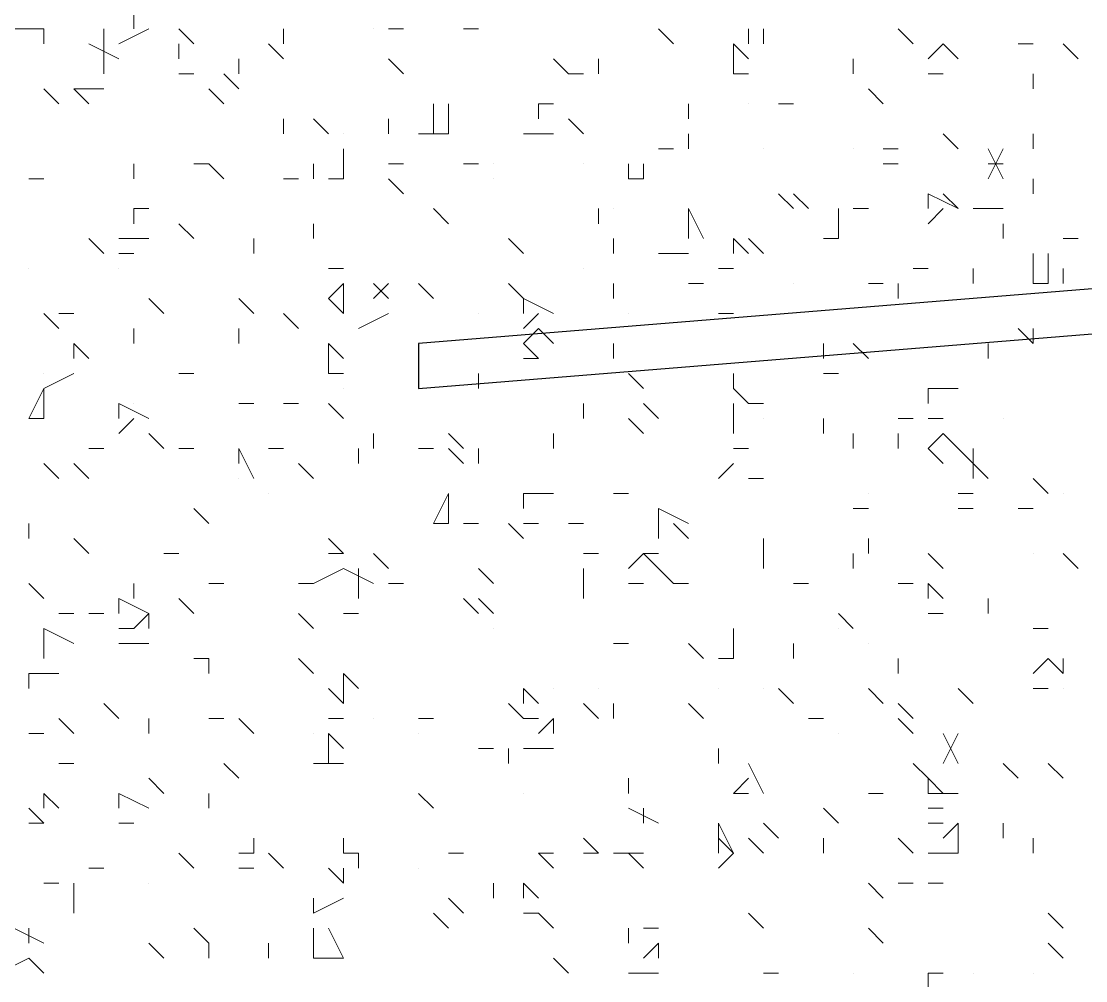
# Model space of a CAD drawing. Header units: millimetres. Extents: x 2928 to 3112, y 1220 to 1280.
# Drawn here: x 3000.4072 to 3000.6438, y 1263.8323 to 1264.0456 of the extents above; entities that cross this region are included whole.
import ezdxf

# ---------------------------------------------------------------- set-up
doc = ezdxf.new("R2010")
doc.units = ezdxf.units.MM

msp = doc.modelspace()

# ---------------------------------------------------------------- linework, layer by layer
at = {"color": 92, "linetype": 'Continuous', "lineweight": 5, "true_color": 0x00b800}
for points in [[(3000.43216, 1264.04728), (3000.43216, 1264.04395), (3000.43216, 1264.04395)], [(3000.40549, 1264.04395), (3000.41216, 1264.04395), (3000.41216, 1264.04395)], [(3000.41216, 1264.04061), (3000.41216, 1264.04395), (3000.41216, 1264.04395)], [(3000.42549, 1264.04061), (3000.42549, 1264.04395), (3000.42549, 1264.04395)], [(3000.42883, 1264.04061), (3000.4355, 1264.04395), (3000.4355, 1264.04395)], [(3000.4455, 1264.04061), (3000.44216, 1264.04395), (3000.44216, 1264.04395)], [(3000.4655, 1264.04061), (3000.4655, 1264.04395), (3000.4655, 1264.04395)], [(3000.48883, 1264.04395), (3000.49216, 1264.04395), (3000.49216, 1264.04395)], [(3000.50883, 1264.04395), (3000.5055, 1264.04395), (3000.5055, 1264.04395)], [(3000.55216, 1264.04061), (3000.54883, 1264.04395), (3000.54883, 1264.04395)], [(3000.56883, 1264.04061), (3000.56883, 1264.04395), (3000.56883, 1264.04395)], [(3000.57216, 1264.04061), (3000.57216, 1264.04395), (3000.57216, 1264.04395)], [(3000.6055, 1264.04061), (3000.60216, 1264.04395), (3000.60216, 1264.04395)], [(3000.42216, 1264.04061), (3000.42883, 1264.03728), (3000.42883, 1264.03728)], [(3000.42549, 1264.04061), (3000.42549, 1264.03395), (3000.42549, 1264.03395)], [(3000.44216, 1264.03728), (3000.44216, 1264.04061), (3000.44216, 1264.04061)], [(3000.4655, 1264.03728), (3000.46216, 1264.04061), (3000.46216, 1264.04061)], [(3000.5655, 1264.04061), (3000.56883, 1264.03728), (3000.56883, 1264.03728)], [(3000.5655, 1264.04061), (3000.5655, 1264.03395), (3000.5655, 1264.03395)], [(3000.61216, 1264.04061), (3000.60883, 1264.03728), (3000.60883, 1264.03728)], [(3000.61216, 1264.04061), (3000.6155, 1264.03728), (3000.6155, 1264.03728)], [(3000.63216, 1264.04061), (3000.62883, 1264.04061), (3000.62883, 1264.04061)], [(3000.64216, 1264.03728), (3000.63883, 1264.04061), (3000.63883, 1264.04061)], [(3000.4555, 1264.03728), (3000.4555, 1264.03395), (3000.4555, 1264.03395)], [(3000.4555, 1264.03728), (3000.4555, 1264.03395), (3000.4555, 1264.03395)], [(3000.49216, 1264.03395), (3000.48883, 1264.03728), (3000.48883, 1264.03728)], [(3000.52883, 1264.03395), (3000.5255, 1264.03728), (3000.5255, 1264.03728)], [(3000.5355, 1264.03395), (3000.5355, 1264.03728), (3000.5355, 1264.03728)], [(3000.59216, 1264.03395), (3000.59216, 1264.03728), (3000.59216, 1264.03728)], [(3000.4455, 1264.03395), (3000.44216, 1264.03395), (3000.44216, 1264.03395)], [(3000.45216, 1264.03395), (3000.4555, 1264.03061), (3000.4555, 1264.03061)], [(3000.53216, 1264.03395), (3000.52883, 1264.03395), (3000.52883, 1264.03395)], [(3000.5655, 1264.03395), (3000.56883, 1264.03395), (3000.56883, 1264.03395)], [(3000.60883, 1264.03395), (3000.61216, 1264.03395), (3000.61216, 1264.03395)], [(3000.63216, 1264.03061), (3000.63216, 1264.03395), (3000.63216, 1264.03395)], [(3000.41549, 1264.02728), (3000.41216, 1264.03061), (3000.41216, 1264.03061)], [(3000.41883, 1264.03061), (3000.42549, 1264.03061), (3000.42549, 1264.03061)], [(3000.42216, 1264.02728), (3000.41883, 1264.03061), (3000.41883, 1264.03061)], [(3000.45216, 1264.02728), (3000.44883, 1264.03061), (3000.44883, 1264.03061)], [(3000.59883, 1264.02728), (3000.5955, 1264.03061), (3000.5955, 1264.03061)], [(3000.49883, 1264.02728), (3000.49883, 1264.02061), (3000.49883, 1264.02061)], [(3000.50216, 1264.02728), (3000.50216, 1264.02061), (3000.50216, 1264.02061)], [(3000.52216, 1264.02728), (3000.5255, 1264.02728), (3000.5255, 1264.02728)], [(3000.52216, 1264.02728), (3000.52216, 1264.02395), (3000.52216, 1264.02395)], [(3000.5555, 1264.02395), (3000.5555, 1264.02728), (3000.5555, 1264.02728)], [(3000.57883, 1264.02728), (3000.5755, 1264.02728), (3000.5755, 1264.02728)], [(3000.4655, 1264.02061), (3000.4655, 1264.02395), (3000.4655, 1264.02395)], [(3000.4755, 1264.02061), (3000.47216, 1264.02395), (3000.47216, 1264.02395)], [(3000.48883, 1264.02061), (3000.48883, 1264.02395), (3000.48883, 1264.02395)], [(3000.53216, 1264.02061), (3000.52883, 1264.02395), (3000.52883, 1264.02395)], [(3000.4955, 1264.02061), (3000.50216, 1264.02061), (3000.50216, 1264.02061)], [(3000.51883, 1264.02061), (3000.5255, 1264.02061), (3000.5255, 1264.02061)], [(3000.5555, 1264.01728), (3000.5555, 1264.02061), (3000.5555, 1264.02061)], [(3000.6155, 1264.01728), (3000.61216, 1264.02061), (3000.61216, 1264.02061)], [(3000.63216, 1264.01728), (3000.63216, 1264.02061), (3000.63216, 1264.02061)], [(3000.47883, 1264.01728), (3000.47883, 1264.01395), (3000.47883, 1264.01395)], [(3000.47883, 1264.01728), (3000.47883, 1264.01061), (3000.47883, 1264.01061)], [(3000.55216, 1264.01728), (3000.54883, 1264.01728), (3000.54883, 1264.01728)], [(3000.60216, 1264.01728), (3000.59883, 1264.01728), (3000.59883, 1264.01728)], [(3000.62216, 1264.01728), (3000.6255, 1264.01061), (3000.6255, 1264.01061)], [(3000.6255, 1264.01728), (3000.62216, 1264.01061), (3000.62216, 1264.01061)], [(3000.43216, 1264.01061), (3000.43216, 1264.01395), (3000.43216, 1264.01395)], [(3000.44883, 1264.01395), (3000.4455, 1264.01395), (3000.4455, 1264.01395)], [(3000.45216, 1264.01061), (3000.44883, 1264.01395), (3000.44883, 1264.01395)], [(3000.47216, 1264.01061), (3000.47216, 1264.01395), (3000.47216, 1264.01395)], [(3000.49216, 1264.01395), (3000.48883, 1264.01395), (3000.48883, 1264.01395)], [(3000.50883, 1264.01395), (3000.5055, 1264.01395), (3000.5055, 1264.01395)], [(3000.54216, 1264.01395), (3000.54216, 1264.01061), (3000.54216, 1264.01061)], [(3000.5455, 1264.01395), (3000.5455, 1264.01061), (3000.5455, 1264.01061)], [(3000.60216, 1264.01395), (3000.59883, 1264.01395), (3000.59883, 1264.01395)], [(3000.6255, 1264.01395), (3000.62216, 1264.01395), (3000.62216, 1264.01395)], [(3000.41216, 1264.01061), (3000.40883, 1264.01061), (3000.40883, 1264.01061)], [(3000.46883, 1264.01061), (3000.4655, 1264.01061), (3000.4655, 1264.01061)], [(3000.4755, 1264.01061), (3000.47883, 1264.01061), (3000.47883, 1264.01061)], [(3000.49216, 1264.00728), (3000.48883, 1264.01061), (3000.48883, 1264.01061)], [(3000.54216, 1264.01061), (3000.5455, 1264.01061), (3000.5455, 1264.01061)], [(3000.63216, 1264.00728), (3000.63216, 1264.01061), (3000.63216, 1264.01061)], [(3000.57883, 1264.00395), (3000.5755, 1264.00728), (3000.5755, 1264.00728)], [(3000.58216, 1264.00395), (3000.57883, 1264.00728), (3000.57883, 1264.00728)], [(3000.60883, 1264.00728), (3000.6155, 1264.00395), (3000.6155, 1264.00395)], [(3000.60883, 1264.00728), (3000.60883, 1264.00395), (3000.60883, 1264.00395)], [(3000.6155, 1264.00395), (3000.61216, 1264.00728), (3000.61216, 1264.00728)], [(3000.43216, 1264.00395), (3000.4355, 1264.00395), (3000.4355, 1264.00395)], [(3000.43216, 1264.00395), (3000.43216, 1264.00061), (3000.43216, 1264.00061)], [(3000.50216, 1264.00061), (3000.49883, 1264.00395), (3000.49883, 1264.00395)], [(3000.5355, 1264.00061), (3000.5355, 1264.00395), (3000.5355, 1264.00395)], [(3000.5555, 1264.00395), (3000.55883, 1263.99728), (3000.55883, 1263.99728)], [(3000.5555, 1264.00395), (3000.5555, 1263.99728), (3000.5555, 1263.99728)], [(3000.58883, 1264.00395), (3000.58883, 1263.99728), (3000.58883, 1263.99728)], [(3000.58883, 1264.00395), (3000.58883, 1263.99728), (3000.58883, 1263.99728)], [(3000.5955, 1264.00395), (3000.59216, 1264.00395), (3000.59216, 1264.00395)], [(3000.60883, 1264.00061), (3000.61216, 1264.00395), (3000.61216, 1264.00395)], [(3000.61883, 1264.00395), (3000.6255, 1264.00395), (3000.6255, 1264.00395)], [(3000.4455, 1263.99728), (3000.44216, 1264.00061), (3000.44216, 1264.00061)], [(3000.47216, 1263.99728), (3000.47216, 1264.00061), (3000.47216, 1264.00061)], [(3000.6255, 1263.99728), (3000.6255, 1264.00061), (3000.6255, 1264.00061)], [(3000.42549, 1263.99395), (3000.42216, 1263.99728), (3000.42216, 1263.99728)], [(3000.42883, 1263.99728), (3000.4355, 1263.99728), (3000.4355, 1263.99728)], [(3000.43216, 1263.99728), (3000.42883, 1263.99728), (3000.42883, 1263.99728)], [(3000.43216, 1263.99728), (3000.4355, 1263.99728), (3000.4355, 1263.99728)], [(3000.45883, 1263.99395), (3000.45883, 1263.99728), (3000.45883, 1263.99728)], [(3000.51883, 1263.99395), (3000.5155, 1263.99728), (3000.5155, 1263.99728)], [(3000.53883, 1263.99395), (3000.53883, 1263.99728), (3000.53883, 1263.99728)], [(3000.5655, 1263.99728), (3000.56883, 1263.99395), (3000.56883, 1263.99395)], [(3000.5655, 1263.99728), (3000.5655, 1263.99395), (3000.5655, 1263.99395)], [(3000.57216, 1263.99395), (3000.56883, 1263.99728), (3000.56883, 1263.99728)], [(3000.5855, 1263.99728), (3000.58883, 1263.99728), (3000.58883, 1263.99728)], [(3000.64216, 1263.99728), (3000.63883, 1263.99728), (3000.63883, 1263.99728)], [(3000.42883, 1263.99395), (3000.43216, 1263.99395), (3000.43216, 1263.99395)], [(3000.54883, 1263.99395), (3000.5555, 1263.99395), (3000.5555, 1263.99395)], [(3000.63216, 1263.99395), (3000.63216, 1263.98728), (3000.63216, 1263.98728)], [(3000.6355, 1263.99395), (3000.6355, 1263.98728), (3000.6355, 1263.98728)], [(3000.47883, 1263.99061), (3000.4755, 1263.99061), (3000.4755, 1263.99061)], [(3000.5655, 1263.99061), (3000.56216, 1263.99061), (3000.56216, 1263.99061)], [(3000.60883, 1263.99061), (3000.6055, 1263.99061), (3000.6055, 1263.99061)], [(3000.61883, 1263.98728), (3000.61883, 1263.99061), (3000.61883, 1263.99061)], [(3000.63883, 1263.98728), (3000.63883, 1263.99061), (3000.63883, 1263.99061)], [(3000.47883, 1263.98728), (3000.4755, 1263.98395), (3000.4755, 1263.98395)], [(3000.47883, 1263.98728), (3000.47883, 1263.98395), (3000.47883, 1263.98395)], [(3000.4855, 1263.98728), (3000.48883, 1263.98395), (3000.48883, 1263.98395)], [(3000.48883, 1263.98728), (3000.4855, 1263.98395), (3000.4855, 1263.98395)], [(3000.48883, 1263.98395), (3000.4855, 1263.98728), (3000.4855, 1263.98728)], [(3000.49883, 1263.98395), (3000.4955, 1263.98728), (3000.4955, 1263.98728)], [(3000.51883, 1263.98395), (3000.5155, 1263.98728), (3000.5155, 1263.98728)], [(3000.53883, 1263.98395), (3000.53883, 1263.98728), (3000.53883, 1263.98728)], [(3000.55883, 1263.98728), (3000.5555, 1263.98728), (3000.5555, 1263.98728)], [(3000.59883, 1263.98728), (3000.5955, 1263.98728), (3000.5955, 1263.98728)], [(3000.60216, 1263.98395), (3000.60216, 1263.98728), (3000.60216, 1263.98728)], [(3000.63216, 1263.98728), (3000.6355, 1263.98728), (3000.6355, 1263.98728)], [(3000.43883, 1263.98061), (3000.4355, 1263.98395), (3000.4355, 1263.98395)], [(3000.45883, 1263.98061), (3000.4555, 1263.98395), (3000.4555, 1263.98395)], [(3000.4755, 1263.98395), (3000.47883, 1263.98061), (3000.47883, 1263.98061)], [(3000.47883, 1263.98061), (3000.47883, 1263.98395), (3000.47883, 1263.98395)], [(3000.51883, 1263.98395), (3000.5255, 1263.98061), (3000.5255, 1263.98061)], [(3000.51883, 1263.98395), (3000.51883, 1263.98061), (3000.51883, 1263.98061)], [(3000.41549, 1263.97728), (3000.41216, 1263.98061), (3000.41216, 1263.98061)], [(3000.41883, 1263.98061), (3000.41549, 1263.98061), (3000.41549, 1263.98061)], [(3000.46883, 1263.97728), (3000.4655, 1263.98061), (3000.4655, 1263.98061)], [(3000.48216, 1263.97728), (3000.48883, 1263.98061), (3000.48883, 1263.98061)], [(3000.51883, 1263.97728), (3000.52216, 1263.98061), (3000.52216, 1263.98061)], [(3000.5655, 1263.98061), (3000.56216, 1263.98061), (3000.56216, 1263.98061)], [(3000.43216, 1263.97395), (3000.43216, 1263.97728), (3000.43216, 1263.97728)], [(3000.4555, 1263.97395), (3000.4555, 1263.97728), (3000.4555, 1263.97728)], [(3000.52216, 1263.97728), (3000.51883, 1263.97395), (3000.51883, 1263.97395)], [(3000.52216, 1263.97728), (3000.5255, 1263.97395), (3000.5255, 1263.97395)], [(3000.63216, 1263.97395), (3000.62883, 1263.97728), (3000.62883, 1263.97728)], [(3000.63216, 1263.97395), (3000.63216, 1263.97728), (3000.63216, 1263.97728)], [(3000.41883, 1263.97395), (3000.42216, 1263.97061), (3000.42216, 1263.97061)], [(3000.41883, 1263.97395), (3000.41883, 1263.97061), (3000.41883, 1263.97061)], [(3000.4755, 1263.97395), (3000.47883, 1263.97061), (3000.47883, 1263.97061)], [(3000.4755, 1263.97395), (3000.4755, 1263.96728), (3000.4755, 1263.96728)], [(3000.52216, 1263.97061), (3000.51883, 1263.97395), (3000.51883, 1263.97395)], [(3000.53883, 1263.97061), (3000.53883, 1263.97395), (3000.53883, 1263.97395)], [(3000.5855, 1263.97061), (3000.5855, 1263.97395), (3000.5855, 1263.97395)], [(3000.5955, 1263.97061), (3000.59216, 1263.97395), (3000.59216, 1263.97395)], [(3000.62216, 1263.97061), (3000.62216, 1263.97395), (3000.62216, 1263.97395)], [(3000.51883, 1263.97061), (3000.52216, 1263.97061), (3000.52216, 1263.97061)], [(3000.41216, 1263.96395), (3000.41883, 1263.96728), (3000.41883, 1263.96728)], [(3000.4455, 1263.96728), (3000.44216, 1263.96728), (3000.44216, 1263.96728)], [(3000.4755, 1263.96728), (3000.47883, 1263.96728), (3000.47883, 1263.96728)], [(3000.50883, 1263.96395), (3000.50883, 1263.96728), (3000.50883, 1263.96728)], [(3000.5455, 1263.96395), (3000.54216, 1263.96728), (3000.54216, 1263.96728)], [(3000.5655, 1263.96395), (3000.5655, 1263.96728), (3000.5655, 1263.96728)], [(3000.58883, 1263.96728), (3000.5855, 1263.96728), (3000.5855, 1263.96728)], [(3000.41216, 1263.96395), (3000.40883, 1263.95728), (3000.40883, 1263.95728)], [(3000.41216, 1263.96395), (3000.41216, 1263.95728), (3000.41216, 1263.95728)], [(3000.5655, 1263.96395), (3000.56883, 1263.96061), (3000.56883, 1263.96061)], [(3000.60883, 1263.96395), (3000.6155, 1263.96395), (3000.6155, 1263.96395)], [(3000.60883, 1263.96395), (3000.60883, 1263.96061), (3000.60883, 1263.96061)], [(3000.42883, 1263.96061), (3000.4355, 1263.95728), (3000.4355, 1263.95728)], [(3000.42883, 1263.96061), (3000.42883, 1263.95728), (3000.42883, 1263.95728)], [(3000.45883, 1263.96061), (3000.4555, 1263.96061), (3000.4555, 1263.96061)], [(3000.46883, 1263.96061), (3000.4655, 1263.96061), (3000.4655, 1263.96061)], [(3000.47883, 1263.95728), (3000.4755, 1263.96061), (3000.4755, 1263.96061)], [(3000.53216, 1263.95728), (3000.53216, 1263.96061), (3000.53216, 1263.96061)], [(3000.54883, 1263.95728), (3000.5455, 1263.96061), (3000.5455, 1263.96061)], [(3000.5655, 1263.96061), (3000.5655, 1263.95728), (3000.5655, 1263.95728)], [(3000.57216, 1263.96061), (3000.56883, 1263.96061), (3000.56883, 1263.96061)], [(3000.40883, 1263.95728), (3000.41216, 1263.95728), (3000.41216, 1263.95728)], [(3000.42883, 1263.95395), (3000.43216, 1263.95728), (3000.43216, 1263.95728)], [(3000.5455, 1263.95395), (3000.54216, 1263.95728), (3000.54216, 1263.95728)], [(3000.5655, 1263.95395), (3000.5655, 1263.95728), (3000.5655, 1263.95728)], [(3000.5855, 1263.95395), (3000.5855, 1263.95728), (3000.5855, 1263.95728)], [(3000.6055, 1263.95728), (3000.60216, 1263.95728), (3000.60216, 1263.95728)], [(3000.60883, 1263.95728), (3000.61216, 1263.95728), (3000.61216, 1263.95728)], [(3000.43883, 1263.95061), (3000.4355, 1263.95395), (3000.4355, 1263.95395)], [(3000.4855, 1263.95061), (3000.4855, 1263.95395), (3000.4855, 1263.95395)], [(3000.5055, 1263.95061), (3000.50216, 1263.95395), (3000.50216, 1263.95395)], [(3000.5255, 1263.95061), (3000.5255, 1263.95395), (3000.5255, 1263.95395)], [(3000.59216, 1263.95061), (3000.59216, 1263.95395), (3000.59216, 1263.95395)], [(3000.60216, 1263.95061), (3000.60216, 1263.95395), (3000.60216, 1263.95395)], [(3000.61216, 1263.95395), (3000.60883, 1263.95061), (3000.60883, 1263.95061)], [(3000.61216, 1263.95395), (3000.6155, 1263.95061), (3000.6155, 1263.95061)], [(3000.6155, 1263.95061), (3000.61216, 1263.95395), (3000.61216, 1263.95395)], [(3000.42549, 1263.95061), (3000.42216, 1263.95061), (3000.42216, 1263.95061)], [(3000.4455, 1263.95061), (3000.44216, 1263.95061), (3000.44216, 1263.95061)], [(3000.4555, 1263.95061), (3000.45883, 1263.94395), (3000.45883, 1263.94395)], [(3000.4555, 1263.95061), (3000.4555, 1263.94728), (3000.4555, 1263.94728)], [(3000.4655, 1263.95061), (3000.46216, 1263.95061), (3000.46216, 1263.95061)], [(3000.48216, 1263.94728), (3000.48216, 1263.95061), (3000.48216, 1263.95061)], [(3000.49883, 1263.95061), (3000.4955, 1263.95061), (3000.4955, 1263.95061)], [(3000.5055, 1263.94728), (3000.50216, 1263.95061), (3000.50216, 1263.95061)], [(3000.50883, 1263.94728), (3000.50883, 1263.95061), (3000.50883, 1263.95061)], [(3000.5655, 1263.95061), (3000.56883, 1263.95061), (3000.56883, 1263.95061)], [(3000.60883, 1263.95061), (3000.61216, 1263.94728), (3000.61216, 1263.94728)], [(3000.6155, 1263.95061), (3000.62216, 1263.94395), (3000.62216, 1263.94395)], [(3000.61883, 1263.95061), (3000.61883, 1263.94395), (3000.61883, 1263.94395)], [(3000.41549, 1263.94395), (3000.41216, 1263.94728), (3000.41216, 1263.94728)], [(3000.42216, 1263.94395), (3000.41883, 1263.94728), (3000.41883, 1263.94728)], [(3000.47216, 1263.94395), (3000.46883, 1263.94728), (3000.46883, 1263.94728)], [(3000.56216, 1263.94395), (3000.5655, 1263.94728), (3000.5655, 1263.94728)], [(3000.57216, 1263.94395), (3000.56883, 1263.94395), (3000.56883, 1263.94395)], [(3000.6355, 1263.94061), (3000.63216, 1263.94395), (3000.63216, 1263.94395)], [(3000.50216, 1263.94061), (3000.49883, 1263.93395), (3000.49883, 1263.93395)], [(3000.50216, 1263.94061), (3000.50216, 1263.93395), (3000.50216, 1263.93395)], [(3000.51883, 1263.94061), (3000.5255, 1263.94061), (3000.5255, 1263.94061)], [(3000.51883, 1263.94061), (3000.51883, 1263.93728), (3000.51883, 1263.93728)], [(3000.54216, 1263.94061), (3000.53883, 1263.94061), (3000.53883, 1263.94061)], [(3000.6155, 1263.94061), (3000.61883, 1263.94061), (3000.61883, 1263.94061)], [(3000.44883, 1263.93395), (3000.4455, 1263.93728), (3000.4455, 1263.93728)], [(3000.54883, 1263.93728), (3000.5555, 1263.93395), (3000.5555, 1263.93395)], [(3000.54883, 1263.93728), (3000.54883, 1263.93061), (3000.54883, 1263.93061)], [(3000.5955, 1263.93728), (3000.59216, 1263.93728), (3000.59216, 1263.93728)], [(3000.61883, 1263.93728), (3000.6155, 1263.93728), (3000.6155, 1263.93728)], [(3000.63216, 1263.93728), (3000.62883, 1263.93728), (3000.62883, 1263.93728)], [(3000.40883, 1263.93061), (3000.40883, 1263.93395), (3000.40883, 1263.93395)], [(3000.49883, 1263.93395), (3000.50216, 1263.93395), (3000.50216, 1263.93395)], [(3000.50883, 1263.93395), (3000.5055, 1263.93395), (3000.5055, 1263.93395)], [(3000.51883, 1263.93061), (3000.5155, 1263.93395), (3000.5155, 1263.93395)], [(3000.51883, 1263.93395), (3000.52216, 1263.93395), (3000.52216, 1263.93395)], [(3000.53216, 1263.93395), (3000.52883, 1263.93395), (3000.52883, 1263.93395)], [(3000.5555, 1263.93061), (3000.55216, 1263.93395), (3000.55216, 1263.93395)], [(3000.42216, 1263.92728), (3000.41883, 1263.93061), (3000.41883, 1263.93061)], [(3000.4755, 1263.93061), (3000.47883, 1263.92728), (3000.47883, 1263.92728)], [(3000.57216, 1263.92728), (3000.57216, 1263.93061), (3000.57216, 1263.93061)], [(3000.5955, 1263.92728), (3000.5955, 1263.93061), (3000.5955, 1263.93061)], [(3000.44216, 1263.92728), (3000.43883, 1263.92728), (3000.43883, 1263.92728)], [(3000.47883, 1263.92728), (3000.4755, 1263.92728), (3000.4755, 1263.92728)], [(3000.48883, 1263.92394), (3000.4855, 1263.92728), (3000.4855, 1263.92728)], [(3000.5355, 1263.92728), (3000.53216, 1263.92728), (3000.53216, 1263.92728)], [(3000.5455, 1263.92728), (3000.54216, 1263.92394), (3000.54216, 1263.92394)], [(3000.5455, 1263.92728), (3000.54883, 1263.92728), (3000.54883, 1263.92728)], [(3000.5455, 1263.92728), (3000.54883, 1263.92394), (3000.54883, 1263.92394)], [(3000.57216, 1263.92394), (3000.57216, 1263.92728), (3000.57216, 1263.92728)], [(3000.59216, 1263.92394), (3000.59216, 1263.92728), (3000.59216, 1263.92728)], [(3000.61216, 1263.92394), (3000.60883, 1263.92728), (3000.60883, 1263.92728)], [(3000.64216, 1263.92394), (3000.63883, 1263.92728), (3000.63883, 1263.92728)], [(3000.47216, 1263.92061), (3000.47883, 1263.92394), (3000.47883, 1263.92394)], [(3000.47883, 1263.92394), (3000.4855, 1263.92061), (3000.4855, 1263.92061)], [(3000.48216, 1263.92394), (3000.48216, 1263.91728), (3000.48216, 1263.91728)], [(3000.51216, 1263.92061), (3000.50883, 1263.92394), (3000.50883, 1263.92394)], [(3000.53216, 1263.92061), (3000.53216, 1263.92394), (3000.53216, 1263.92394)], [(3000.55216, 1263.92061), (3000.54883, 1263.92394), (3000.54883, 1263.92394)], [(3000.41216, 1263.91728), (3000.40883, 1263.92061), (3000.40883, 1263.92061)], [(3000.43216, 1263.91728), (3000.43216, 1263.92061), (3000.43216, 1263.92061)], [(3000.45216, 1263.92061), (3000.44883, 1263.92061), (3000.44883, 1263.92061)], [(3000.47216, 1263.92061), (3000.46883, 1263.92061), (3000.46883, 1263.92061)], [(3000.49216, 1263.92061), (3000.48883, 1263.92061), (3000.48883, 1263.92061)], [(3000.53216, 1263.91728), (3000.53216, 1263.92061), (3000.53216, 1263.92061)], [(3000.54216, 1263.92061), (3000.5455, 1263.92061), (3000.5455, 1263.92061)], [(3000.5555, 1263.92061), (3000.55216, 1263.92061), (3000.55216, 1263.92061)], [(3000.58216, 1263.92061), (3000.57883, 1263.92061), (3000.57883, 1263.92061)], [(3000.6055, 1263.92061), (3000.60216, 1263.92061), (3000.60216, 1263.92061)], [(3000.60883, 1263.92061), (3000.61216, 1263.91728), (3000.61216, 1263.91728)], [(3000.60883, 1263.92061), (3000.60883, 1263.91728), (3000.60883, 1263.91728)], [(3000.42883, 1263.91728), (3000.4355, 1263.91394), (3000.4355, 1263.91394)], [(3000.42883, 1263.91728), (3000.42883, 1263.91394), (3000.42883, 1263.91394)], [(3000.4455, 1263.91394), (3000.44216, 1263.91728), (3000.44216, 1263.91728)], [(3000.50883, 1263.91394), (3000.5055, 1263.91728), (3000.5055, 1263.91728)], [(3000.51216, 1263.91394), (3000.50883, 1263.91728), (3000.50883, 1263.91728)], [(3000.62216, 1263.91394), (3000.62216, 1263.91728), (3000.62216, 1263.91728)], [(3000.41883, 1263.91394), (3000.41549, 1263.91394), (3000.41549, 1263.91394)], [(3000.42549, 1263.91394), (3000.42216, 1263.91394), (3000.42216, 1263.91394)], [(3000.4355, 1263.91394), (3000.43216, 1263.91061), (3000.43216, 1263.91061)], [(3000.4355, 1263.91394), (3000.4355, 1263.91061), (3000.4355, 1263.91061)], [(3000.47216, 1263.91061), (3000.46883, 1263.91394), (3000.46883, 1263.91394)], [(3000.47883, 1263.91394), (3000.48216, 1263.91394), (3000.48216, 1263.91394)], [(3000.58883, 1263.91394), (3000.59216, 1263.91061), (3000.59216, 1263.91061)], [(3000.60883, 1263.91394), (3000.61216, 1263.91394), (3000.61216, 1263.91394)], [(3000.41216, 1263.91061), (3000.41883, 1263.90728), (3000.41883, 1263.90728)], [(3000.41216, 1263.91061), (3000.41216, 1263.90394), (3000.41216, 1263.90394)], [(3000.42883, 1263.91061), (3000.43216, 1263.91061), (3000.43216, 1263.91061)], [(3000.5655, 1263.91061), (3000.5655, 1263.90728), (3000.5655, 1263.90728)], [(3000.5655, 1263.91061), (3000.5655, 1263.90394), (3000.5655, 1263.90394)], [(3000.6355, 1263.91061), (3000.63216, 1263.91061), (3000.63216, 1263.91061)], [(3000.42883, 1263.90728), (3000.4355, 1263.90728), (3000.4355, 1263.90728)], [(3000.54216, 1263.90728), (3000.53883, 1263.90728), (3000.53883, 1263.90728)], [(3000.55883, 1263.90394), (3000.5555, 1263.90728), (3000.5555, 1263.90728)], [(3000.57883, 1263.90394), (3000.57883, 1263.90728), (3000.57883, 1263.90728)], [(3000.44883, 1263.90394), (3000.4455, 1263.90394), (3000.4455, 1263.90394)], [(3000.44883, 1263.90061), (3000.44883, 1263.90394), (3000.44883, 1263.90394)], [(3000.47216, 1263.90061), (3000.46883, 1263.90394), (3000.46883, 1263.90394)], [(3000.56216, 1263.90394), (3000.5655, 1263.90394), (3000.5655, 1263.90394)], [(3000.60216, 1263.90061), (3000.60216, 1263.90394), (3000.60216, 1263.90394)], [(3000.6355, 1263.90394), (3000.63216, 1263.90061), (3000.63216, 1263.90061)], [(3000.6355, 1263.90394), (3000.63883, 1263.90061), (3000.63883, 1263.90061)], [(3000.63883, 1263.90061), (3000.63883, 1263.90394), (3000.63883, 1263.90394)], [(3000.40883, 1263.90061), (3000.41549, 1263.90061), (3000.41549, 1263.90061)], [(3000.40883, 1263.89728), (3000.40883, 1263.90061), (3000.40883, 1263.90061)], [(3000.47883, 1263.90061), (3000.48216, 1263.89728), (3000.48216, 1263.89728)], [(3000.47883, 1263.90061), (3000.47883, 1263.89728), (3000.47883, 1263.89728)], [(3000.4755, 1263.89728), (3000.47883, 1263.89394), (3000.47883, 1263.89394)], [(3000.47883, 1263.89394), (3000.47883, 1263.89728), (3000.47883, 1263.89728)], [(3000.51883, 1263.89728), (3000.52216, 1263.89394), (3000.52216, 1263.89394)], [(3000.51883, 1263.89728), (3000.51883, 1263.89394), (3000.51883, 1263.89394)], [(3000.57883, 1263.89394), (3000.5755, 1263.89728), (3000.5755, 1263.89728)], [(3000.59883, 1263.89394), (3000.5955, 1263.89728), (3000.5955, 1263.89728)], [(3000.61883, 1263.89394), (3000.6155, 1263.89728), (3000.6155, 1263.89728)], [(3000.63216, 1263.89728), (3000.6355, 1263.89728), (3000.6355, 1263.89728)], [(3000.42883, 1263.89061), (3000.42549, 1263.89394), (3000.42549, 1263.89394)], [(3000.51883, 1263.89061), (3000.5155, 1263.89394), (3000.5155, 1263.89394)], [(3000.5355, 1263.89061), (3000.53216, 1263.89394), (3000.53216, 1263.89394)], [(3000.53883, 1263.89061), (3000.53883, 1263.89394), (3000.53883, 1263.89394)], [(3000.55883, 1263.89061), (3000.5555, 1263.89394), (3000.5555, 1263.89394)], [(3000.6055, 1263.89061), (3000.60216, 1263.89394), (3000.60216, 1263.89394)], [(3000.41883, 1263.88728), (3000.41549, 1263.89061), (3000.41549, 1263.89061)], [(3000.4355, 1263.88728), (3000.4355, 1263.89061), (3000.4355, 1263.89061)], [(3000.45216, 1263.89061), (3000.44883, 1263.89061), (3000.44883, 1263.89061)], [(3000.45883, 1263.88728), (3000.4555, 1263.89061), (3000.4555, 1263.89061)], [(3000.47883, 1263.89061), (3000.4755, 1263.89061), (3000.4755, 1263.89061)], [(3000.49883, 1263.89061), (3000.4955, 1263.89061), (3000.4955, 1263.89061)], [(3000.51883, 1263.89061), (3000.52216, 1263.89061), (3000.52216, 1263.89061)], [(3000.5255, 1263.89061), (3000.52216, 1263.88728), (3000.52216, 1263.88728)], [(3000.5255, 1263.89061), (3000.5255, 1263.88728), (3000.5255, 1263.88728)], [(3000.5855, 1263.89061), (3000.58216, 1263.89061), (3000.58216, 1263.89061)], [(3000.6055, 1263.88728), (3000.60216, 1263.89061), (3000.60216, 1263.89061)], [(3000.41216, 1263.88728), (3000.40883, 1263.88728), (3000.40883, 1263.88728)], [(3000.4755, 1263.88728), (3000.47883, 1263.88394), (3000.47883, 1263.88394)], [(3000.4755, 1263.88728), (3000.4755, 1263.88061), (3000.4755, 1263.88061)], [(3000.61216, 1263.88728), (3000.6155, 1263.88061), (3000.6155, 1263.88061)], [(3000.6155, 1263.88728), (3000.61216, 1263.88061), (3000.61216, 1263.88061)], [(3000.51216, 1263.88394), (3000.50883, 1263.88394), (3000.50883, 1263.88394)], [(3000.5155, 1263.88061), (3000.5155, 1263.88394), (3000.5155, 1263.88394)], [(3000.51883, 1263.88394), (3000.5255, 1263.88394), (3000.5255, 1263.88394)], [(3000.56216, 1263.88061), (3000.56216, 1263.88394), (3000.56216, 1263.88394)], [(3000.41883, 1263.88061), (3000.41549, 1263.88061), (3000.41549, 1263.88061)], [(3000.4555, 1263.87728), (3000.45216, 1263.88061), (3000.45216, 1263.88061)], [(3000.47216, 1263.88061), (3000.47883, 1263.88061), (3000.47883, 1263.88061)], [(3000.56883, 1263.88061), (3000.57216, 1263.87394), (3000.57216, 1263.87394)], [(3000.60883, 1263.87728), (3000.6055, 1263.88061), (3000.6055, 1263.88061)], [(3000.62883, 1263.87728), (3000.6255, 1263.88061), (3000.6255, 1263.88061)], [(3000.63883, 1263.87728), (3000.6355, 1263.88061), (3000.6355, 1263.88061)], [(3000.43883, 1263.87394), (3000.4355, 1263.87728), (3000.4355, 1263.87728)], [(3000.54216, 1263.87394), (3000.54216, 1263.87728), (3000.54216, 1263.87728)], [(3000.56883, 1263.87728), (3000.5655, 1263.87394), (3000.5655, 1263.87394)], [(3000.60883, 1263.87728), (3000.61216, 1263.87394), (3000.61216, 1263.87394)], [(3000.60883, 1263.87728), (3000.60883, 1263.87394), (3000.60883, 1263.87394)], [(3000.41216, 1263.87394), (3000.41549, 1263.87061), (3000.41549, 1263.87061)], [(3000.41216, 1263.87394), (3000.41216, 1263.87061), (3000.41216, 1263.87061)], [(3000.42883, 1263.87394), (3000.4355, 1263.87061), (3000.4355, 1263.87061)], [(3000.42883, 1263.87394), (3000.42883, 1263.87061), (3000.42883, 1263.87061)], [(3000.44883, 1263.87061), (3000.44883, 1263.87394), (3000.44883, 1263.87394)], [(3000.49883, 1263.87061), (3000.4955, 1263.87394), (3000.4955, 1263.87394)], [(3000.5655, 1263.87394), (3000.56883, 1263.87394), (3000.56883, 1263.87394)], [(3000.59883, 1263.87394), (3000.5955, 1263.87394), (3000.5955, 1263.87394)], [(3000.60883, 1263.87394), (3000.6155, 1263.87394), (3000.6155, 1263.87394)], [(3000.41216, 1263.86728), (3000.40883, 1263.87061), (3000.40883, 1263.87061)], [(3000.54216, 1263.87061), (3000.54883, 1263.86728), (3000.54883, 1263.86728)], [(3000.5455, 1263.87061), (3000.5455, 1263.86728), (3000.5455, 1263.86728)], [(3000.58883, 1263.86728), (3000.5855, 1263.87061), (3000.5855, 1263.87061)], [(3000.60883, 1263.87061), (3000.61216, 1263.87061), (3000.61216, 1263.87061)], [(3000.40883, 1263.86728), (3000.41216, 1263.86728), (3000.41216, 1263.86728)], [(3000.41216, 1263.86728), (3000.40883, 1263.86728), (3000.40883, 1263.86728)], [(3000.42883, 1263.86728), (3000.43216, 1263.86728), (3000.43216, 1263.86728)], [(3000.56216, 1263.86728), (3000.5655, 1263.86061), (3000.5655, 1263.86061)], [(3000.56216, 1263.86728), (3000.56216, 1263.86061), (3000.56216, 1263.86061)], [(3000.5755, 1263.86394), (3000.57216, 1263.86728), (3000.57216, 1263.86728)], [(3000.61216, 1263.86728), (3000.60883, 1263.86728), (3000.60883, 1263.86728)], [(3000.6155, 1263.86728), (3000.61216, 1263.86394), (3000.61216, 1263.86394)], [(3000.6155, 1263.86728), (3000.6155, 1263.86061), (3000.6155, 1263.86061)], [(3000.6255, 1263.86394), (3000.6255, 1263.86728), (3000.6255, 1263.86728)], [(3000.45883, 1263.86394), (3000.45883, 1263.86061), (3000.45883, 1263.86061)], [(3000.47883, 1263.86061), (3000.47883, 1263.86394), (3000.47883, 1263.86394)], [(3000.5355, 1263.86061), (3000.53216, 1263.86394), (3000.53216, 1263.86394)], [(3000.5655, 1263.86061), (3000.56216, 1263.86394), (3000.56216, 1263.86394)], [(3000.57216, 1263.86061), (3000.56883, 1263.86394), (3000.56883, 1263.86394)], [(3000.5855, 1263.86061), (3000.5855, 1263.86394), (3000.5855, 1263.86394)], [(3000.6055, 1263.86061), (3000.60216, 1263.86394), (3000.60216, 1263.86394)], [(3000.63216, 1263.86061), (3000.63216, 1263.86394), (3000.63216, 1263.86394)], [(3000.4455, 1263.85728), (3000.44216, 1263.86061), (3000.44216, 1263.86061)], [(3000.45883, 1263.86061), (3000.4555, 1263.86061), (3000.4555, 1263.86061)], [(3000.4655, 1263.85728), (3000.46216, 1263.86061), (3000.46216, 1263.86061)], [(3000.48216, 1263.86061), (3000.47883, 1263.86061), (3000.47883, 1263.86061)], [(3000.48216, 1263.85728), (3000.48216, 1263.86061), (3000.48216, 1263.86061)], [(3000.5055, 1263.86061), (3000.50216, 1263.86061), (3000.50216, 1263.86061)], [(3000.5255, 1263.86061), (3000.52216, 1263.86061), (3000.52216, 1263.86061)], [(3000.5255, 1263.85728), (3000.52216, 1263.86061), (3000.52216, 1263.86061)], [(3000.5355, 1263.86061), (3000.53216, 1263.86061), (3000.53216, 1263.86061)], [(3000.53883, 1263.86061), (3000.5455, 1263.86061), (3000.5455, 1263.86061)], [(3000.5455, 1263.86061), (3000.54216, 1263.86061), (3000.54216, 1263.86061)], [(3000.5455, 1263.85728), (3000.54216, 1263.86061), (3000.54216, 1263.86061)], [(3000.56216, 1263.85728), (3000.5655, 1263.86061), (3000.5655, 1263.86061)], [(3000.60883, 1263.86061), (3000.6155, 1263.86061), (3000.6155, 1263.86061)], [(3000.42549, 1263.85728), (3000.42216, 1263.85728), (3000.42216, 1263.85728)], [(3000.4555, 1263.85728), (3000.45883, 1263.85728), (3000.45883, 1263.85728)], [(3000.4755, 1263.85728), (3000.47883, 1263.85394), (3000.47883, 1263.85394)], [(3000.47883, 1263.85728), (3000.47883, 1263.85394), (3000.47883, 1263.85394)], [(3000.41549, 1263.85394), (3000.41216, 1263.85394), (3000.41216, 1263.85394)], [(3000.41883, 1263.85061), (3000.41883, 1263.85394), (3000.41883, 1263.85394)], [(3000.51216, 1263.85061), (3000.51216, 1263.85394), (3000.51216, 1263.85394)], [(3000.51883, 1263.85394), (3000.52216, 1263.85061), (3000.52216, 1263.85061)], [(3000.51883, 1263.85394), (3000.51883, 1263.85061), (3000.51883, 1263.85061)], [(3000.59883, 1263.85061), (3000.5955, 1263.85394), (3000.5955, 1263.85394)], [(3000.6055, 1263.85394), (3000.60216, 1263.85394), (3000.60216, 1263.85394)], [(3000.61216, 1263.85394), (3000.60883, 1263.85394), (3000.60883, 1263.85394)], [(3000.41883, 1263.84728), (3000.41883, 1263.85061), (3000.41883, 1263.85061)], [(3000.47216, 1263.84728), (3000.47883, 1263.85061), (3000.47883, 1263.85061)], [(3000.47216, 1263.84728), (3000.47216, 1263.85061), (3000.47216, 1263.85061)], [(3000.50216, 1263.85061), (3000.5055, 1263.84728), (3000.5055, 1263.84728)], [(3000.49883, 1263.84728), (3000.50216, 1263.84394), (3000.50216, 1263.84394)], [(3000.51883, 1263.84728), (3000.52216, 1263.84728), (3000.52216, 1263.84728)], [(3000.5255, 1263.84394), (3000.52216, 1263.84728), (3000.52216, 1263.84728)], [(3000.57216, 1263.84394), (3000.56883, 1263.84728), (3000.56883, 1263.84728)], [(3000.63883, 1263.84394), (3000.6355, 1263.84728), (3000.6355, 1263.84728)], [(3000.40549, 1263.84394), (3000.41216, 1263.84061), (3000.41216, 1263.84061)], [(3000.40883, 1263.84394), (3000.40883, 1263.84061), (3000.40883, 1263.84061)], [(3000.44883, 1263.84061), (3000.4455, 1263.84394), (3000.4455, 1263.84394)], [(3000.47216, 1263.84394), (3000.47216, 1263.83728), (3000.47216, 1263.83728)], [(3000.4755, 1263.84394), (3000.47883, 1263.83728), (3000.47883, 1263.83728)], [(3000.54216, 1263.84061), (3000.54216, 1263.84394), (3000.54216, 1263.84394)], [(3000.54883, 1263.84394), (3000.5455, 1263.84394), (3000.5455, 1263.84394)], [(3000.59883, 1263.84061), (3000.5955, 1263.84394), (3000.5955, 1263.84394)], [(3000.43883, 1263.83728), (3000.4355, 1263.84061), (3000.4355, 1263.84061)], [(3000.44883, 1263.83728), (3000.44883, 1263.84061), (3000.44883, 1263.84061)], [(3000.46216, 1263.83728), (3000.46216, 1263.84061), (3000.46216, 1263.84061)], [(3000.54883, 1263.84061), (3000.5455, 1263.83728), (3000.5455, 1263.83728)], [(3000.54883, 1263.84061), (3000.54883, 1263.83728), (3000.54883, 1263.83728)], [(3000.63883, 1263.83728), (3000.6355, 1263.84061), (3000.6355, 1263.84061)], [(3000.40216, 1263.83394), (3000.40883, 1263.83728), (3000.40883, 1263.83728)], [(3000.41216, 1263.83394), (3000.40883, 1263.83728), (3000.40883, 1263.83728)], [(3000.47216, 1263.83728), (3000.47883, 1263.83728), (3000.47883, 1263.83728)], [(3000.52883, 1263.83394), (3000.5255, 1263.83728), (3000.5255, 1263.83728)], [(3000.54216, 1263.83394), (3000.54883, 1263.83394), (3000.54883, 1263.83394)], [(3000.5755, 1263.83394), (3000.57216, 1263.83394), (3000.57216, 1263.83394)], [(3000.60883, 1263.83394), (3000.61216, 1263.83394), (3000.61216, 1263.83394)], [(3000.60883, 1263.83394), (3000.60883, 1263.83061), (3000.60883, 1263.83061)], [(3000.61216, 1263.83394), (3000.60883, 1263.83394), (3000.60883, 1263.83394)]]:
    msp.add_lwpolyline(points, dxfattribs=at)
for points in [[(3000.4655, 1264.04395), (3000.4655, 1264.04395)], [(3000.4855, 1264.04395), (3000.4855, 1264.04395)], [(3000.56883, 1264.02728), (3000.56883, 1264.02728)], [(3000.47883, 1264.02061), (3000.47883, 1264.02061)], [(3000.57216, 1264.01728), (3000.57216, 1264.01728)], [(3000.59216, 1264.01728), (3000.59216, 1264.01728)], [(3000.51216, 1264.01395), (3000.51216, 1264.01395)], [(3000.53216, 1264.01395), (3000.53216, 1264.01395)], [(3000.41216, 1264.01061), (3000.41216, 1264.01061)], [(3000.51216, 1264.01061), (3000.51216, 1264.01061)], [(3000.53883, 1264.00395), (3000.53883, 1264.00395)], [(3000.40883, 1263.99061), (3000.40883, 1263.99061)], [(3000.42883, 1263.99061), (3000.42883, 1263.99061)], [(3000.53216, 1263.99061), (3000.53216, 1263.99061)], [(3000.5655, 1263.99061), (3000.5655, 1263.99061)], [(3000.4955, 1263.98728), (3000.4955, 1263.98728)], [(3000.57883, 1263.98728), (3000.57883, 1263.98728)], [(3000.41216, 1263.98061), (3000.41216, 1263.98061)], [(3000.50883, 1263.98061), (3000.50883, 1263.98061)], [(3000.54216, 1263.98061), (3000.54216, 1263.98061)], [(3000.41216, 1263.96728), (3000.41216, 1263.96728)], [(3000.47883, 1263.96395), (3000.47883, 1263.96395)], [(3000.5655, 1263.96395), (3000.5655, 1263.96395)], [(3000.43216, 1263.96061), (3000.43216, 1263.96061)], [(3000.57216, 1263.95728), (3000.57216, 1263.95728)], [(3000.6255, 1263.95728), (3000.6255, 1263.95728)], [(3000.5655, 1263.95061), (3000.5655, 1263.95061)], [(3000.4555, 1263.94395), (3000.4555, 1263.94395)], [(3000.46216, 1263.94061), (3000.46216, 1263.94061)], [(3000.5955, 1263.94061), (3000.5955, 1263.94061)], [(3000.63883, 1263.94061), (3000.63883, 1263.94061)], [(3000.4755, 1263.92728), (3000.4755, 1263.92728)], [(3000.47883, 1263.92728), (3000.47883, 1263.92728)], [(3000.63216, 1263.92728), (3000.63216, 1263.92728)], [(3000.58883, 1263.91394), (3000.58883, 1263.91394)], [(3000.42883, 1263.91061), (3000.42883, 1263.91061)], [(3000.51216, 1263.91061), (3000.51216, 1263.91061)], [(3000.58883, 1263.91061), (3000.58883, 1263.91061)], [(3000.5955, 1263.90728), (3000.5955, 1263.90728)], [(3000.5255, 1263.89728), (3000.5255, 1263.89728)], [(3000.5355, 1263.89728), (3000.5355, 1263.89728)], [(3000.56216, 1263.89728), (3000.56216, 1263.89728)], [(3000.57216, 1263.89728), (3000.57216, 1263.89728)], [(3000.63883, 1263.89728), (3000.63883, 1263.89728)], [(3000.4855, 1263.89061), (3000.4855, 1263.89061)], [(3000.47216, 1263.88728), (3000.47216, 1263.88728)], [(3000.4955, 1263.88728), (3000.4955, 1263.88728)], [(3000.58883, 1263.88728), (3000.58883, 1263.88728)], [(3000.47216, 1263.88061), (3000.47216, 1263.88061)], [(3000.51883, 1263.87394), (3000.51883, 1263.87394)], [(3000.45883, 1263.85728), (3000.45883, 1263.85728)], [(3000.4955, 1263.85728), (3000.4955, 1263.85728)], [(3000.4355, 1263.85394), (3000.4355, 1263.85394)], [(3000.50216, 1263.85061), (3000.50216, 1263.85061)], [(3000.50216, 1263.85061), (3000.50216, 1263.85061)], [(3000.59216, 1263.83394), (3000.59216, 1263.83394)], [(3000.61883, 1263.83394), (3000.61883, 1263.83394)], [(3000.63216, 1263.83394), (3000.63216, 1263.83394)]]:
    msp.add_lwpolyline(points, close=True, dxfattribs=at)
at = {"color": 253, "linetype": 'Continuous', "lineweight": -2, "true_color": 0x9a9a9a}
msp.add_lwpolyline([(3000.74217, 1263.99395), (3000.4955, 1263.97395), (3000.4955, 1263.96395), (3000.74217, 1263.98395), (3000.98884, 1264.00061), (3000.98884, 1264.01061)], close=True, dxfattribs=at)

doc.saveas('drawing.dxf')
